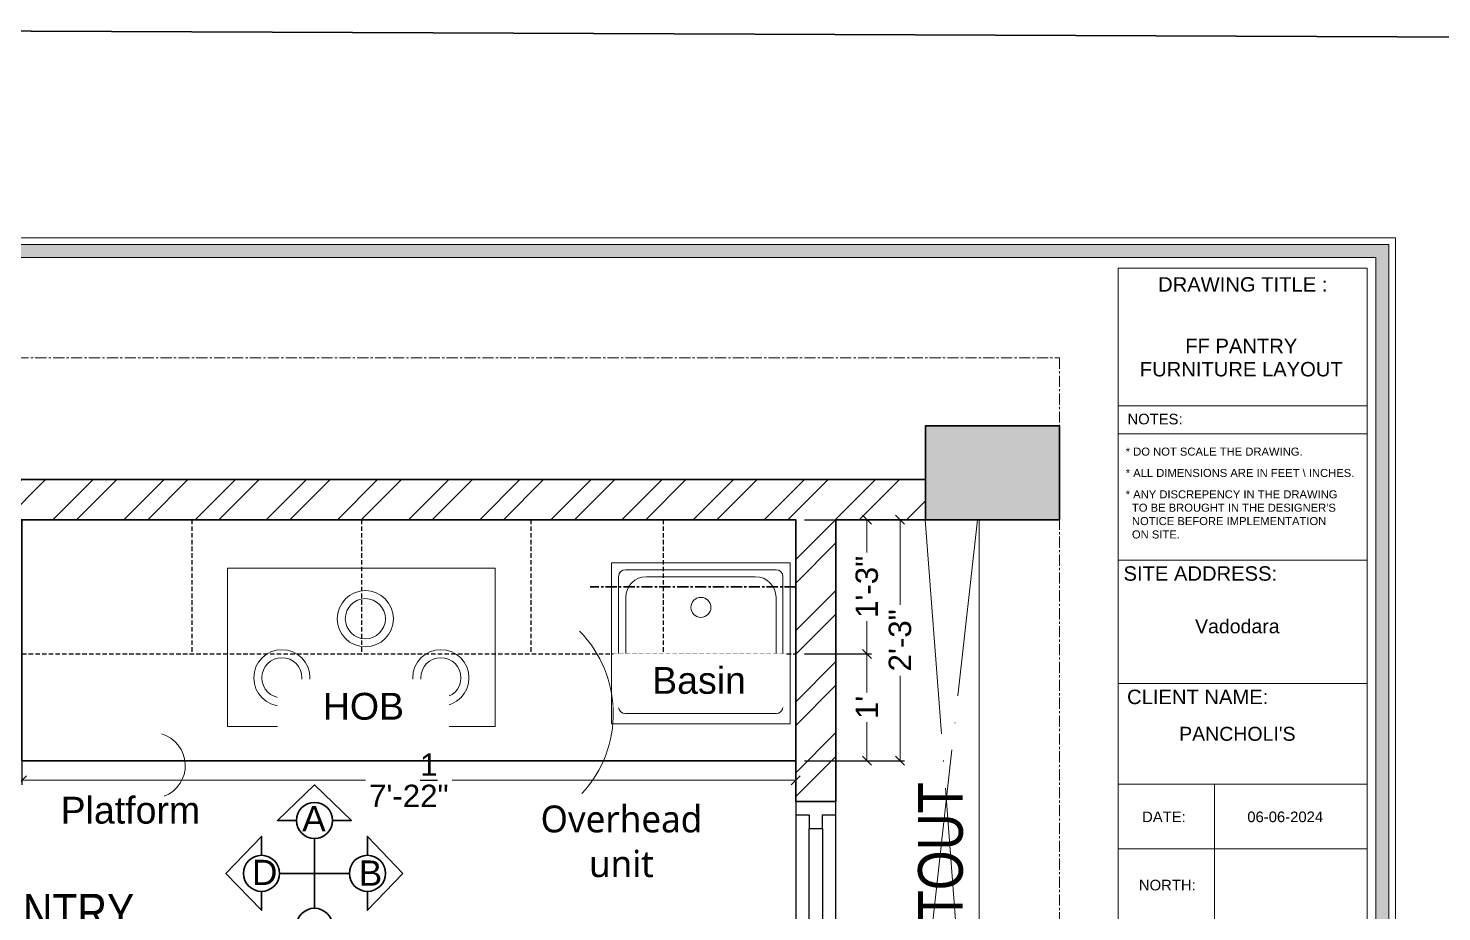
# Model space of a CAD drawing. Header units: millimetres. Extents: x 56222 to 3066687, y -650199 to -121287.
# Drawn here: x 134719.7 to 134877.7, y -184393.6 to -184294.8 of the extents above; entities that cross this region are included whole.
import ezdxf
from ezdxf.enums import TextEntityAlignment as Align

# ---------------------------------------------------------------- set-up
doc = ezdxf.new("R2010")
doc.units = ezdxf.units.MM
doc.header["$MEASUREMENT"] = 0
doc.header["$PDMODE"] = 35
for name, pattern in [('ACAD_ISO04W100', [30, 24, -3, 0, -3]), ('CENTER', [2, 1.25, -0.25, 0.25, -0.25]), ('DASHED', [0.75, 0.5, -0.25]), ('DASHEDX2', [1.5, 1, -0.5])]:
    doc.linetypes.add(name, pattern=pattern)
doc.layers.get('Defpoints').update_dxf_attribs({"color": 220})
for name, color, linetype, lineweight in [('COLUMN', 1, 'Continuous', 30), ('dim05', 1, 'Continuous', 13), ('Dimension', 10, 'DASHEDX2', 20), ('FIRST FLOOR', 7, 'Continuous', 9), ('FIRST FLOOR ( TEXT )', 7, 'Continuous', 9), ('FIRST FLOOR_( PLine )_', 251, 'Continuous', 30), ('FUR1', 1, 'Continuous', 0), ('FURNITURE', 32, 'Continuous', 9), ('GROUND FLOOR', 7, 'Continuous', 9), ('hatch-wall', 8, 'Continuous', 9), ('Labelling', 1, 'Continuous', 25), ('NAME PLATE', 7, 'Continuous', 25), ('Text', 7, 'Continuous', 15), ('TILE', 14, 'Continuous', 9), ('wall', 7, 'Continuous', 30)]:
    doc.layers.add(name, color=color, linetype=linetype, lineweight=lineweight)
doc.layers.add('XX~SLAB ( PLINE )', color=251, linetype='Continuous', plot=False)
doc.styles.add('Arial', font='arial.ttf')
doc.styles.add("Cn_BT_0'-0", font='swissc.ttf')
doc.styles.add('KATHA', font='swissc.ttf')
doc.styles.get("Standard").update_dxf_attribs({"font": 'arial.ttf', "height": 6})
doc.dimstyles.new('ISO-25', dxfattribs={"dimtxt": 2.5, "dimasz": 1, "dimexe": 0.5, "dimexo": 1, "dimtad": 0, "dimdec": 1, "dimlunit": 4, "dimtxsty": 'Standard', "dimblk": 'OBLIQUE', "dimcen": 2.5, "dimclrd": 1, "dimclre": 1, "dimclrt": 5, "dimadec": 0, "dimazin": 0, "dimtfac": 1, "dimtdec": 1, "dimtmove": 0, "dimatfit": 3, "dimfxl": 1, "dimlwd": -1, "dimarcsym": 0})

# ---------------------------------------------------------------- blocks, each defined once
blk = doc.blocks.new('_Oblique')
at = {"layer": 'wall', "color": 0, "lineweight": -2}
blk.add_line((-0.5, -0.5), (0.5, 0.5), dxfattribs=at)
blk = doc.blocks.new('*D365')
at = {"layer": 'Defpoints', "color": 0, "lineweight": 30, "transparency": 16777216}
for p in [(134718.97, -184373.25), (134805.49, -184376.75), (134805.49, -184378.92)]:
    blk.add_point(p, dxfattribs=at)
at = {"layer": 'dim05', "color": 1, "linetype": 'Continuous', "lineweight": -2, "transparency": 16777216}
for p, q in [((134718.97, -184374.25), (134718.97, -184379.42)), ((134805.49, -184377.75), (134805.49, -184379.42))]:
    blk.add_line(p, q, dxfattribs=at)
at = {"layer": 'dim05', "color": 1, "linetype": 'Continuous', "transparency": 16777216}
for p, q in [((134718.97, -184378.92), (134757.38, -184378.92)), ((134805.49, -184378.92), (134767.08, -184378.92))]:
    blk.add_line(p, q, dxfattribs=at)
at = {"layer": 'dim05', "color": 1, "transparency": 16777216, "rotation": 180}
blk.add_blockref('_Oblique', (134718.97, -184378.92), dxfattribs=at)
at = {"layer": 'dim05', "color": 1, "transparency": 16777216}
blk.add_blockref('_Oblique', (134805.49, -184378.92), dxfattribs=at)
at = {"layer": 'dim05', "color": 5, "lineweight": 25, "transparency": 16777216, "insert": (134762.23, -184378.92), "char_height": 2.5, "attachment_point": 5, "style": 'Arial'}
blk.add_mtext('7\'-2{\\H1x;\\S1/2;}"', dxfattribs=at)
blk = doc.blocks.new('*D366')
at = {"layer": 'Defpoints', "color": 0, "lineweight": 30, "transparency": 16777216}
for p in [(134805.49, -184349.8), (134813.45, -184349.8), (134805.49, -184364.8)]:
    blk.add_point(p, dxfattribs=at)
at = {"layer": 'dim05', "color": 1, "linetype": 'Continuous', "lineweight": -2, "transparency": 16777216}
for p, q in [((134806.49, -184349.8), (134813.95, -184349.8)), ((134806.49, -184364.8), (134813.95, -184364.8))]:
    blk.add_line(p, q, dxfattribs=at)
at = {"layer": 'dim05', "color": 1, "linetype": 'Continuous', "transparency": 16777216}
for p, q in [((134813.45, -184349.8), (134813.45, -184353.47)), ((134813.45, -184364.8), (134813.45, -184361.13))]:
    blk.add_line(p, q, dxfattribs=at)
at = {"layer": 'dim05', "color": 1, "transparency": 16777216}
for p, rotation in [((134813.45, -184349.8), 90), ((134813.45, -184364.8), 270)]:
    blk.add_blockref('_Oblique', p, dxfattribs=dict(at, rotation=rotation))
at = {"layer": 'dim05', "color": 5, "lineweight": 25, "transparency": 16777216, "insert": (134813.45, -184357.3), "char_height": 2.5, "attachment_point": 5, "rotation": 90, "style": 'Arial'}
blk.add_mtext('1\'-3"', dxfattribs=at)
blk = doc.blocks.new('*D367')
at = {"layer": 'Defpoints', "color": 0, "lineweight": 30, "transparency": 16777216}
for p in [(134805.49, -184364.8), (134805.49, -184376.75), (134813.45, -184376.75)]:
    blk.add_point(p, dxfattribs=at)
at = {"layer": 'dim05', "color": 1, "linetype": 'Continuous', "lineweight": -2, "transparency": 16777216}
for p, q in [((134806.49, -184364.8), (134813.95, -184364.8)), ((134806.49, -184376.75), (134813.95, -184376.75))]:
    blk.add_line(p, q, dxfattribs=at)
at = {"layer": 'dim05', "color": 1, "linetype": 'Continuous', "transparency": 16777216}
for p, q in [((134813.45, -184364.8), (134813.45, -184369.12)), ((134813.45, -184376.75), (134813.45, -184372.43))]:
    blk.add_line(p, q, dxfattribs=at)
at = {"layer": 'dim05', "color": 1, "transparency": 16777216}
for p, rotation in [((134813.45, -184364.8), 90), ((134813.45, -184376.75), 270)]:
    blk.add_blockref('_Oblique', p, dxfattribs=dict(at, rotation=rotation))
at = {"layer": 'dim05', "color": 5, "lineweight": 25, "transparency": 16777216, "insert": (134813.45, -184370.78), "char_height": 2.5, "attachment_point": 5, "rotation": 90, "style": 'Arial'}
blk.add_mtext("1'", dxfattribs=at)
blk = doc.blocks.new('*D373')
at = {"layer": 'Defpoints', "color": 0, "lineweight": 30, "transparency": 16777216}
for p in [(134806.49, -184349.8), (134805.49, -184376.75), (134817.16, -184376.75)]:
    blk.add_point(p, dxfattribs=at)
at = {"layer": 'dim05', "color": 1, "linetype": 'Continuous', "lineweight": -2, "transparency": 16777216}
for p, q in [((134807.49, -184349.8), (134817.66, -184349.8)), ((134806.49, -184376.75), (134817.66, -184376.75))]:
    blk.add_line(p, q, dxfattribs=at)
at = {"layer": 'dim05', "color": 1, "linetype": 'Continuous', "transparency": 16777216}
for p, q in [((134817.16, -184349.8), (134817.16, -184359.31)), ((134817.16, -184376.75), (134817.16, -184367.25))]:
    blk.add_line(p, q, dxfattribs=at)
at = {"layer": 'dim05', "color": 1, "transparency": 16777216}
for p, rotation in [((134817.16, -184349.8), 90), ((134817.16, -184376.75), 270)]:
    blk.add_blockref('_Oblique', p, dxfattribs=dict(at, rotation=rotation))
at = {"layer": 'dim05', "color": 5, "lineweight": 25, "transparency": 16777216, "insert": (134817.16, -184363.28), "char_height": 2.5, "attachment_point": 5, "rotation": 90, "style": 'Arial'}
blk.add_mtext('2\'-3"', dxfattribs=at)

msp = doc.modelspace()

# ---------------------------------------------------------------- hatches: boundary and pattern name
at = {"layer": 'Dimension', "linetype": 'Continuous', "true_color": 0xd39e00}
h = msp.add_hatch(color=42, dxfattribs=at)
h.paths.add_polyline_path([(134664.64, -184319.008), (134664.64, -184464.836), (134871.818, -184464.836), (134871.818, -184319.008)])
h.paths.add_polyline_path([(134666.094, -184320.462), (134870.364, -184320.462), (134870.364, -184463.382), (134666.094, -184463.382)], flags=16)
at = {"layer": 'FURNITURE', "linetype": 'CENTER', "lineweight": 15, "true_color": 0x636466}
h = msp.add_hatch(dxfattribs=at)
h.set_pattern_fill('AR-CONC', color=251)
h.set_pattern_definition([(50, (1489.418, 2.714), (7.17260183, -0.62752135), [0.75, -8.25]), (355, (1489.418, 2.714), (-1.38751334, 7.52192134), [0.6, -6.6]), (100.4514445, (1490.0155, 2.6616), (5.78508847, 6.8943999), [0.63740192, -7.01142112]), (46.1842, (1489.418, 4.714), (10.6724133, -1.6551928), [1.125, -12.375]), (96.6356355, (1490.307, 4.576), (9.34661946, 9.741186), [0.9561034, -10.5171376]), (351.184164, (1489.418, 4.714), (9.34661945, 9.741186), [0.9, -9.9]), (21, (1490.418, 4.214), (5.96907052, -4.0261889), [0.75, -8.25]), (326, (1490.418, 4.214), (2.43315332, 7.25150045), [0.6, -6.6]), (71.4514447, (1490.915, 3.8784), (8.40222377, 3.22531153), [0.6374019, -7.01142112]), (37.5, (1489.4178, 2.714), (0.121598553, 3.328938538), [0, -6.52, 0, -6.7, 0, -6.625]), (7.5, (1489.4178, 2.714), (2.630695374, 3.94411712), [0, -3.82, 0, -6.37, 0, -2.525]), (327.5, (1487.1878, 2.714), (5.338224362, -0.225548717), [0, -2.5, 0, -7.8, 0, -10.35]), (317.5, (1486.188, 2.714), (5.83186169, 1.00104982), [0, -3.25, 0, -5.18, 0, -7.35])])
h.paths.add_polyline_path([(134691.49, -184423.3), (134680.99, -184423.3), (134680.99, -184438.3), (134691.49, -184438.3), (134691.49, -184435.3)])
h.paths.add_polyline_path([(134691.49, -184339.3), (134676.49, -184339.3), (134676.49, -184355.8), (134691.49, -184355.8)])
h.paths.add_polyline_path([(134834.99, -184339.3), (134819.99, -184339.3), (134819.99, -184349.803), (134834.99, -184349.803)])
h.paths.add_polyline_path([(134834.99, -184429.3), (134819.99, -184429.3), (134819.99, -184438.3), (134834.99, -184438.3), (134834.99, -184433.8)])
at = {"layer": 'hatch-wall', "linetype": 'CENTER', "lineweight": 15}
h = msp.add_hatch(dxfattribs=at)
h.set_pattern_fill('ANSI32', color=256, scale=15)
h.set_pattern_definition([(45, (1489.418, 2.714), (-3.97747564, 3.97747564), []), (45, (1492.0694, 2.714), (-3.97747564, 3.97747564), [])])
h.paths.add_polyline_path([(134685.49, -184355.8), (134680.99, -184355.8), (134680.99, -184423.3), (134685.49, -184423.3)])
h.paths.add_polyline_path([(134819.99, -184345.3), (134691.49, -184345.3), (134691.49, -184349.8), (134805.49, -184349.8), (134805.49, -184376.754), (134805.49, -184381.305), (134809.99, -184381.305), (134809.99, -184349.8), (134819.99, -184349.8)])
h.paths.add_polyline_path([(134810.074, -184405.305), (134805.49, -184405.305), (134805.49, -184433.8), (134781.99, -184433.8), (134727.49, -184433.8), (134723.49, -184433.8), (134723.49, -184438.3), (134819.99, -184438.3), (134819.99, -184429.3), (134810.074, -184429.3)])
h.paths.add_polyline_path([(134685.49, -184438.3), (134680.99, -184438.3), (134680.99, -184444.734), (134685.49, -184444.734)])

# ---------------------------------------------------------------- linework, layer by layer
at = {"layer": 'COLUMN', "transparency": 33554687}
msp.add_lwpolyline([(134819.99, -184349.803), (134819.99, -184339.3), (134834.99, -184339.3), (134834.99, -184349.803)], close=True, dxfattribs=at)
at = {"layer": 'Dimension', "color": 42, "linetype": 'Continuous', "true_color": 0xd39e00}
for p, q in [((134869.38, -184337.041), (134841.541, -184337.041)), ((134869.38, -184340.177), (134841.541, -184340.177)), ((134869.38, -184354.326), (134841.541, -184354.326)), ((134869.38, -184368.125), (134841.541, -184368.125)), ((134869.38, -184379.368), (134841.541, -184379.368)), ((134852.312, -184379.368), (134852.312, -184395.35)), ((134869.38, -184386.603), (134841.541, -184386.603))]:
    msp.add_line(p, q, dxfattribs=at)
for points in [[(134663.913, -184318.281), (134872.545, -184318.281), (134872.545, -184465.563), (134663.913, -184465.563)], [(134664.64, -184319.008), (134871.818, -184319.008), (134871.818, -184464.836), (134664.64, -184464.836)], [(134666.094, -184320.462), (134870.364, -184320.462), (134870.364, -184463.382), (134666.094, -184463.382)]]:
    msp.add_lwpolyline(points, close=True, dxfattribs=at)
at = {"layer": 'Dimension', "color": 42, "linetype": 'ByBlock', "true_color": 0xd39e00}
msp.add_lwpolyline([(134841.541, -184462.185), (134841.541, -184321.659), (134869.38, -184321.659), (134869.38, -184462.185)], close=True, dxfattribs=at)
at = {"layer": 'FIRST FLOOR', "transparency": 33554687}
for p, q in [((134805.49, -184431.769), (134805.49, -184349.8)), ((134825.99, -184349.803), (134825.99, -184429.3)), ((134805.49, -184381.305), (134809.99, -184381.305))]:
    msp.add_line(p, q, dxfattribs=at)
at = {"layer": 'FIRST FLOOR_( PLine )_', "transparency": 33554687}
for p, q in [((134834.99, -184348.3), (134834.99, -184339.3)), ((134691.49, -184345.3), (134819.99, -184345.3)), ((134691.49, -184349.8), (134805.49, -184349.8)), ((134805.49, -184349.8), (134805.49, -184381.305)), ((134809.99, -184381.305), (134809.99, -184349.8)), ((134809.99, -184349.8), (134819.977, -184349.8)), ((134805.49, -184381.305), (134809.99, -184381.305))]:
    msp.add_line(p, q, dxfattribs=at)
at = {"layer": 'FUR1', "color": 252, "true_color": 0x939598}
msp.add_arc((134771.924, -184371.475, -1.244), 13.168, 317.23879, 44.53167, dxfattribs=at)
at = {"layer": 'FURNITURE', "linetype": 'DASHED', "lineweight": 25}
for p, q in [((134737.967, -184349.8), (134737.967, -184364.8)), ((134756.923, -184349.8), (134756.923, -184364.8)), ((134775.878, -184349.8), (134775.878, -184364.8)), ((134790.684, -184349.8), (134790.684, -184364.8)), ((134718.967, -184364.8), (134805.49, -184364.8))]:
    msp.add_line(p, q, dxfattribs=at)
at = {"layer": 'FURNITURE'}
for p, q in [((134804.888, -184354.614), (134784.888, -184354.614)), ((134784.888, -184354.614), (134784.888, -184372.614)), ((134804.888, -184372.614), (134804.888, -184354.614)), ((134785.673, -184370.705), (134785.673, -184356.164)), ((134786.447, -184355.389), (134803.295, -184355.389)), ((134788.805, -184356.164), (134800.971, -184356.164)), ((134804.07, -184356.164), (134804.07, -184370.705)), ((134786.481, -184368.381), (134786.481, -184358.488)), ((134803.295, -184358.488), (134803.295, -184368.381)), ((134803.295, -184371.479), (134786.447, -184371.479)), ((134800.971, -184370.705), (134788.805, -184370.705)), ((134784.888, -184372.614), (134804.888, -184372.614))]:
    msp.add_line(p, q, dxfattribs=at)
at = {"layer": 'FURNITURE', "color": 3, "linetype": 'CENTER', "lineweight": 30}
msp.add_line((134805.49, -184357.3), (134782.49, -184357.3), dxfattribs=at)
at = {"layer": 'FURNITURE', "color": 9, "linetype": 'CENTER', "lineweight": 15, "true_color": 0xc7c8ca}
msp.add_lwpolyline([(134834.99, -184444.734), (134672.461, -184444.734), (134672.461, -184331.688), (134834.99, -184331.688)], close=True, dxfattribs=at)
at = {"layer": 'FURNITURE', "lineweight": 30}
msp.add_lwpolyline([(134718.967, -184349.8), (134805.49, -184349.8), (134805.49, -184376.754), (134718.967, -184376.754)], close=True, dxfattribs=at)
at = {"layer": 'FURNITURE'}
msp.add_lwpolyline([(134741.963, -184355.193), (134771.883, -184355.193), (134771.883, -184372.903), (134741.963, -184372.903)], close=True, dxfattribs=at)
for centre, radius in [((134757.368, -184360.864), 3.143), ((134757.368, -184360.864), 2.245), ((134794.888, -184359.593), 1.117), ((134748.035, -184367.472), 3.143), ((134748.035, -184367.472), 2.245), ((134765.811, -184367.472), 3.143), ((134765.811, -184367.472), 2.245)]:
    msp.add_circle(centre, radius, dxfattribs=at)
for centre, radius, start, end in [((134786.447, -184356.164), 0.775, 90, 180), ((134788.805, -184358.488), 2.324, 90, 180), ((134800.971, -184358.488), 2.324, 0, 90), ((134803.295, -184356.164), 0.775, 0, 90), ((134788.805, -184368.381), 2.324, 180, 270), ((134800.971, -184368.381), 2.324, 270, 0), ((134786.447, -184370.705), 0.775, 180, 270), ((134803.295, -184370.705), 0.775, 270, 0)]:
    msp.add_arc(centre, radius, start, end, dxfattribs=at)
at = {"layer": 'GROUND FLOOR', "color": 1, "linetype": 'ACAD_ISO04W100', "transparency": 33554687}
for p, q in [((134816.99, -184429.3), (134825.823, -184349.803)), ((134819.977, -184349.8), (134825.99, -184429.3))]:
    msp.add_line(p, q, dxfattribs=at)
at = {"layer": 'Text', "color": 18, "lineweight": 30, "true_color": 0x000000}
msp.add_line((134755.579, -184389.336), (134747.771, -184389.336), dxfattribs=at)
for points in [[(134749.656, -184383.414), (134747.543, -184383.414), (134751.675, -184379.444), (134755.806, -184383.414), (134753.693, -184383.414)], [(134745.754, -184391.354), (134745.756, -184393.465), (134741.782, -184389.336), (134745.756, -184385.207), (134745.754, -184387.318)], [(134741.782, -184389.336), (134745.756, -184385.207), (134745.754, -184387.318)], [(134751.675, -184385.432), (134751.675, -184393.24)], [(134761.567, -184389.336), (134757.594, -184385.207), (134757.596, -184387.318)], [(134741.782, -184389.336), (134745.756, -184393.465), (134745.754, -184391.354)], [(134761.567, -184389.336), (134757.594, -184393.465), (134757.596, -184391.354)]]:
    msp.add_lwpolyline(points, dxfattribs=at)
for centre in [(134751.675, -184383.414), (134745.752, -184389.336), (134757.597, -184389.336), (134751.675, -184395.258)]:
    msp.add_circle(centre, 2.018, dxfattribs=at)
at = {"layer": 'XX~SLAB ( PLINE )', "transparency": 33554687}
msp.add_lwpolyline([(134805.49, -184381.305), (134805.49, -184382.805), (134806.99, -184382.805), (134806.99, -184384.305), (134808.49, -184384.305), (134808.49, -184402.305), (134806.99, -184402.305), (134806.99, -184403.805), (134805.49, -184403.805), (134805.49, -184405.305), (134809.99, -184405.305), (134809.99, -184403.805), (134808.49, -184403.805), (134808.49, -184402.305), (134806.99, -184402.305), (134806.99, -184384.305), (134808.49, -184384.305), (134808.49, -184382.805), (134809.99, -184382.805), (134809.99, -184381.305), (134805.49, -184381.305), (134805.49, -184405.305), (134809.99, -184405.305), (134809.99, -184381.305)], close=True, dxfattribs=at)

# ---------------------------------------------------------------- texts
at = {"layer": 'FIRST FLOOR ( TEXT )', "color": 1, "transparency": 33554687, "insert": (134821.711, -184391.062), "char_height": 5, "attachment_point": 5, "rotation": 90, "style": "Cn_BT_0'-0"}
msp.add_mtext('CUTOUT', dxfattribs=at)
at = {"layer": 'FIRST FLOOR ( TEXT )', "transparency": 33554687, "insert": (134722.243, -184396.989), "char_height": 4, "attachment_point": 5, "style": 'KATHA'}
msp.add_mtext("PANTRY\\P7'-2'' X 10'-8''", dxfattribs=at)
at = {"layer": 'Labelling', "color": 1, "insert": (134786.002, -184385.774), "char_height": 3, "width": 16.1646, "attachment_point": 5, "style": 'Arial'}
msp.add_mtext('{\\fMalgun Gothic|b0|i0|c0|p34;Overhead\\Punit}', dxfattribs=at)
at = {"layer": 'NAME PLATE', "style": 'Arial'}
for s, height, p in [('DRAWING TITLE : ', 1.61504, (134855.791, -184324.288)), ('FF PANTRY', 1.615, (134855.314, -184331.172)), ('FURNITURE LAYOUT', 1.61504, (134855.314, -184333.768)), ('NOTES:', 1.1867, (134845.671, -184339.133)), ('SITE ADDRESS:', 1.61504, (134850.735, -184356.614)), ('Vadodara', 1.5612, (134854.876, -184362.491)), ('CLIENT NAME:', 1.61504, (134850.441, -184370.413)), ("PANCHOLI'S", 1.5612, (134854.876, -184374.513)), ('DATE:', 1.1867, (134846.666, -184383.611)), ('06-06-2024', 1.1867, (134860.227, -184383.611)), ('NORTH:', 1.1867, (134847.045, -184391.24))]:
    msp.add_text(s, height=height, dxfattribs=at).set_placement(p, align=Align.CENTER)
at = {"layer": 'NAME PLATE', "char_height": 0.8975, "width": 34.67526, "attachment_point": 1, "style": 'Arial'}
for s, insert in [('* DO NOT SCALE THE DRAWING.', (134842.391, -184341.73)), ('* ALL DIMENSIONS ARE IN FEET \\\\ INCHES.', (134842.391, -184344.117)), ("* ANY DISCREPENCY IN THE DRAWING \\P  TO BE BROUGHT IN THE DESIGNER'S\\P  NOTICE BEFORE IMPLEMENTATION \\P  ON SITE.", (134842.391, -184346.504))]:
    msp.add_mtext(s, dxfattribs=dict(at, insert=insert))
at = {"layer": 'Text', "attachment_point": 1, "style": 'Arial'}
for s, insert, char_height in [('A ', (134750.308, -184381.805), 2.8184), ('D', (134744.689, -184387.817), 2.818), ('B ', (134756.625, -184387.895), 2.8184)]:
    msp.add_mtext_dynamic_manual_height_columns(s, width=6.20957, gutter_width=8.808, heights=[0], dxfattribs=dict(at, insert=insert, char_height=char_height))

# ---------------------------------------------------------------- dimensions: what is measured, and where the dimension line sits
at = {"layer": 'dim05', "color": 27, "lineweight": 25, "true_color": 0x7d5120}
for base, p1, p2, picture, middle in [((134813.453, -184349.8), (134805.49, -184364.8), (134805.49, -184349.8), '*D366', (134813.453, -184357.3)), ((134817.16, -184376.754), (134806.49, -184349.8), (134805.49, -184376.754), '*D373', (134817.16, -184363.277)), ((134813.453, -184376.754), (134805.49, -184364.8), (134805.49, -184376.754), '*D367', (134813.453, -184370.777))]:
    dim = msp.add_linear_dim(base=base, p1=p1, p2=p2, angle=90, dimstyle='ISO-25', override={"dimtxsty": 'Arial'}, dxfattribs=at)
    dim.commit()
    dim.dimension.update_dxf_attribs({"geometry": picture, "text_midpoint": middle})
dim = msp.add_linear_dim(base=(134805.49, -184378.915), p1=(134718.967, -184373.254), p2=(134805.49, -184376.754), dimstyle='ISO-25', override={"dimtxsty": 'Arial'}, dxfattribs=at)
dim.commit()
dim.dimension.update_dxf_attribs({"geometry": '*D365', "text_midpoint": (134762.229, -184378.915)})

# ---------------------------------------------------------------- next in the draw order: texts
at = {"layer": 'Labelling', "color": 1, "char_height": 3, "width": 16.1646, "attachment_point": 5, "style": 'Arial', "bg_fill": 2}
for s, insert in [('\\A1;Basin', (134794.68, -184367.779)), ('\\A1;HOB', (134757.154, -184370.674)), ('\\A1;Platform', (134731.093, -184382.294))]:
    msp.add_mtext(s, dxfattribs=dict(at, insert=insert))

# ---------------------------------------------------------------- next in the draw order: linework, layer by layer
at = {"layer": 'FUR1', "color": 252, "true_color": 0x939598}
msp.add_arc((134733.547, -184377.277, -1.244), 3.686, 290.96335, 73.64504, dxfattribs=at)
at = {"layer": 'TILE', "color": 1, "lineweight": 30}
msp.add_lwpolyline([(134639.111, -184294.843), (135861.002, -184299.902), (135861.002, -184800.209), (134639.111, -184795.15)], close=True, dxfattribs=at)

doc.saveas('drawing.dxf')
